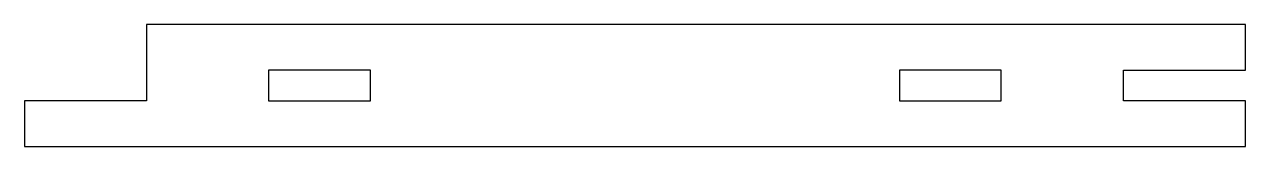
# Model space of a CAD drawing. Header units: millimetres. Extents: x 3384 to 3504, y 1543 to 1555.
import ezdxf

# ---------------------------------------------------------------- set-up
doc = ezdxf.new("R2010")
doc.units = ezdxf.units.MM

msp = doc.modelspace()

# ---------------------------------------------------------------- linework, layer by layer
at = {"color": 0, "extrusion": (0, -6.12323e-17, -1)}
for p, q in [((3396.17, 1554.96, -211.12), (3396.17, 1547.46, -211.12)), ((3504.17, 1554.96, -211.12), (3396.17, 1554.96, -211.12)), ((3504.17, 1550.46, -211.12), (3504.17, 1554.96, -211.12)), ((3408.17, 1550.46, -211.12), (3408.17, 1547.46, -211.12)), ((3418.17, 1550.46, -211.12), (3408.17, 1550.46, -211.12)), ((3418.17, 1547.46, -211.12), (3418.17, 1550.46, -211.12)), ((3480.17, 1550.46, -211.12), (3470.17, 1550.46, -211.12)), ((3470.17, 1550.46, -211.12), (3470.17, 1547.46, -211.12)), ((3480.17, 1547.46, -211.12), (3480.17, 1550.46, -211.12)), ((3492.17, 1550.46, -211.12), (3504.17, 1550.46, -211.12)), ((3492.17, 1547.46, -211.12), (3492.17, 1550.46, -211.12)), ((3384.17, 1547.46, -211.12), (3384.17, 1542.96, -211.12)), ((3396.17, 1547.46, -211.12), (3384.17, 1547.46, -211.12)), ((3408.17, 1547.46, -211.12), (3418.17, 1547.46, -211.12)), ((3470.17, 1547.46, -211.12), (3480.17, 1547.46, -211.12)), ((3504.17, 1547.46, -211.12), (3492.17, 1547.46, -211.12)), ((3504.17, 1542.96, -211.12), (3504.17, 1547.46, -211.12)), ((3384.17, 1542.96, -211.12), (3504.17, 1542.96, -211.12))]:
    msp.add_line(p, q, dxfattribs=at)

doc.saveas('drawing.dxf')
